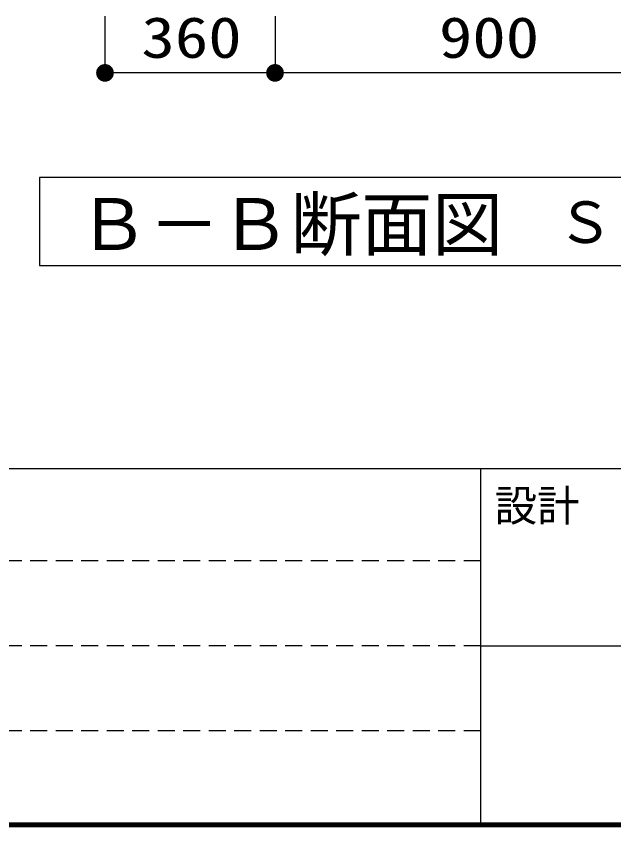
# Model space of a CAD drawing. Units: millimetres, scale not verified. Extents: x -8093 to 8093, y -5792 to 5792.
# Drawn here: x -1059 to 207, y -5792 to -4076 of the extents above; entities that cross this region are included whole.
import ezdxf
from ezdxf.enums import TextEntityAlignment as Align

# ---------------------------------------------------------------- set-up
doc = ezdxf.new("R2010")
doc.units = ezdxf.units.MM
doc.header["$LTSCALE"] = 30
doc.linetypes.add('DASHED1', pattern=[1.8, 1.2, -0.6])
for name, color, linetype, lineweight in [('0-0_Axis_waku', 7, 'Continuous', 25), ('0-1_00クル-フ-0躯体', 3, 'Continuous', 25), ('0-4_00クル-フ-6寸法', 132, 'Continuous', 25)]:
    doc.layers.add(name, color=color, linetype=linetype, lineweight=lineweight)
doc.styles.add('ＭＳ ゴシック', font='')
doc.styles.get('ＭＳ ゴシック').set_extended_font_data('MS Gothic')

msp = doc.modelspace()

# ---------------------------------------------------------------- linework, layer by layer
at = {"layer": '0-0_Axis_waku'}
for p, q in [((-8085, -5034), (8085, -5034)), ((-75.01, -5784), (-75.01, -5034)), ((-75.01, -5409), (8085, -5409)), ((8093.4, -5792.4), (-8093.4, -5792.4)), ((8092.8, -5791.8), (-8092.8, -5791.8)), ((8092.2, -5791.2), (-8092.2, -5791.2)), ((8091.6, -5790.6), (-8091.6, -5790.6)), ((8091, -5790), (-8091, -5790)), ((8090.4, -5789.4), (-8090.4, -5789.4)), ((8089.8, -5788.8), (-8089.8, -5788.8)), ((8089.2, -5788.2), (-8089.2, -5788.2)), ((8088.6, -5787.6), (-8088.6, -5787.6)), ((8088, -5787), (-8088, -5787)), ((8087.4, -5786.4), (-8087.4, -5786.4)), ((8086.8, -5785.8), (-8086.8, -5785.8)), ((8086.2, -5785.2), (-8086.2, -5785.2)), ((8085.6, -5784.6), (-8085.6, -5784.6)), ((-8085, -5784), (8085, -5784))]:
    msp.add_line(p, q, dxfattribs=at)
at = {"layer": '0-0_Axis_waku', "linetype": 'DASHED1'}
for p, q in [((-75, -5229), (-8085, -5229)), ((-75, -5409), (-8085, -5409)), ((-75, -5589), (-8085, -5589))]:
    msp.add_line(p, q, dxfattribs=at)
at = {"layer": '0-1_00クル-フ-0躯体'}
msp.add_lwpolyline([(1020.04, -4604.44), (1020.04, -4418.13), (-1009.29, -4418.13), (-1009.29, -4604.44)], close=True, dxfattribs=at)
at = {"layer": '0-4_00クル-フ-6寸法', "color": 4}
for p, q in [((-870.77, -4076.34), (-870.77, -4196.34)), ((-510.77, -4076.34), (-510.77, -4196.34)), ((-510.77, -4076.34), (-510.77, -4196.34)), ((-510.77, -4196.34), (-870.77, -4196.34)), ((389.23, -4196.34), (-510.77, -4196.34))]:
    msp.add_line(p, q, dxfattribs=at)
at = {"layer": '0-4_00クル-フ-6寸法'}
for points in [[(-870.77, -4196.34), (-887.2, -4187.31), (-885.94, -4185.32)], [(-870.77, -4196.34), (-885.94, -4185.32), (-884.44, -4183.51)], [(-870.77, -4196.34), (-884.44, -4183.51), (-882.72, -4181.9)], [(-870.77, -4196.34), (-882.72, -4181.9), (-880.81, -4180.51)], [(-870.77, -4196.34), (-880.81, -4180.51), (-878.75, -4179.38)], [(-870.77, -4196.34), (-878.75, -4179.38), (-876.56, -4178.51)], [(-870.77, -4196.34), (-876.56, -4178.51), (-874.28, -4177.93)], [(-870.77, -4196.34), (-874.28, -4177.93), (-871.95, -4177.63)], [(-870.77, -4196.34), (-871.95, -4177.63), (-869.59, -4177.63)], [(-870.77, -4196.34), (-869.59, -4177.63), (-867.25, -4177.93)], [(-870.77, -4196.34), (-867.25, -4177.93), (-864.97, -4178.51)], [(-870.77, -4196.34), (-864.97, -4178.51), (-862.78, -4179.38)], [(-870.77, -4196.34), (-862.78, -4179.38), (-860.72, -4180.51)], [(-870.77, -4196.34), (-860.72, -4180.51), (-858.82, -4181.9)], [(-870.77, -4196.34), (-858.82, -4181.9), (-857.1, -4183.51)], [(-870.77, -4196.34), (-857.1, -4183.51), (-855.6, -4185.32)], [(-870.77, -4196.34), (-855.6, -4185.32), (-854.34, -4187.31)], [(-510.77, -4196.34), (-527.2, -4187.31), (-525.94, -4185.32)], [(-510.77, -4196.34), (-527.2, -4187.31), (-525.94, -4185.32)], [(-510.77, -4196.34), (-525.94, -4185.32), (-524.44, -4183.51)], [(-510.77, -4196.34), (-525.94, -4185.32), (-524.44, -4183.51)], [(-510.77, -4196.34), (-524.44, -4183.51), (-522.72, -4181.9)], [(-510.77, -4196.34), (-524.44, -4183.51), (-522.72, -4181.9)], [(-510.77, -4196.34), (-522.72, -4181.9), (-520.82, -4180.51)], [(-510.77, -4196.34), (-522.72, -4181.9), (-520.82, -4180.51)], [(-510.77, -4196.34), (-520.82, -4180.51), (-518.75, -4179.38)], [(-510.77, -4196.34), (-520.82, -4180.51), (-518.75, -4179.38)], [(-510.77, -4196.34), (-518.75, -4179.38), (-516.56, -4178.51)], [(-510.77, -4196.34), (-518.75, -4179.38), (-516.56, -4178.51)], [(-510.77, -4196.34), (-516.56, -4178.51), (-514.28, -4177.93)], [(-510.77, -4196.34), (-516.56, -4178.51), (-514.28, -4177.93)], [(-510.77, -4196.34), (-514.28, -4177.93), (-511.95, -4177.63)], [(-510.77, -4196.34), (-514.28, -4177.93), (-511.95, -4177.63)], [(-510.77, -4196.34), (-511.95, -4177.63), (-509.59, -4177.63)], [(-510.77, -4196.34), (-511.95, -4177.63), (-509.59, -4177.63)], [(-510.77, -4196.34), (-509.59, -4177.63), (-507.26, -4177.93)], [(-510.77, -4196.34), (-509.59, -4177.63), (-507.26, -4177.93)], [(-510.77, -4196.34), (-507.26, -4177.93), (-504.98, -4178.51)], [(-510.77, -4196.34), (-507.26, -4177.93), (-504.98, -4178.51)], [(-510.77, -4196.34), (-504.98, -4178.51), (-502.79, -4179.38)], [(-510.77, -4196.34), (-504.98, -4178.51), (-502.79, -4179.38)], [(-510.77, -4196.34), (-502.79, -4179.38), (-500.72, -4180.51)], [(-510.77, -4196.34), (-502.79, -4179.38), (-500.72, -4180.51)], [(-510.77, -4196.34), (-500.72, -4180.51), (-498.82, -4181.9)], [(-510.77, -4196.34), (-500.72, -4180.51), (-498.82, -4181.9)], [(-510.77, -4196.34), (-498.82, -4181.9), (-497.1, -4183.51)], [(-510.77, -4196.34), (-498.82, -4181.9), (-497.1, -4183.51)], [(-510.77, -4196.34), (-497.1, -4183.51), (-495.6, -4185.32)], [(-510.77, -4196.34), (-497.1, -4183.51), (-495.6, -4185.32)], [(-510.77, -4196.34), (-495.6, -4185.32), (-494.34, -4187.31)], [(-510.77, -4196.34), (-495.6, -4185.32), (-494.34, -4187.31)], [(-870.77, -4196.34), (-889.52, -4196.34), (-889.37, -4193.99)], [(-870.77, -4196.34), (-889.37, -4198.69), (-889.52, -4196.34)], [(-870.77, -4196.34), (-889.37, -4193.99), (-888.93, -4191.68)], [(-870.77, -4196.34), (-888.93, -4201.01), (-889.37, -4198.69)], [(-870.77, -4196.34), (-888.93, -4191.68), (-888.2, -4189.44)], [(-870.77, -4196.34), (-888.2, -4203.25), (-888.93, -4201.01)], [(-870.77, -4196.34), (-888.2, -4189.44), (-887.2, -4187.31)], [(-870.77, -4196.34), (-887.2, -4205.38), (-888.2, -4203.25)], [(-870.77, -4196.34), (-885.94, -4207.36), (-887.2, -4205.38)], [(-870.77, -4196.34), (-884.44, -4209.18), (-885.94, -4207.36)], [(-870.77, -4196.34), (-882.72, -4210.79), (-884.44, -4209.18)], [(-870.77, -4196.34), (-880.81, -4212.17), (-882.72, -4210.79)], [(-870.77, -4196.34), (-878.75, -4213.31), (-880.81, -4212.17)], [(-870.77, -4196.34), (-876.56, -4214.18), (-878.75, -4213.31)], [(-870.77, -4196.34), (-874.28, -4214.76), (-876.56, -4214.18)], [(-870.77, -4196.34), (-871.95, -4215.06), (-874.28, -4214.76)], [(-870.77, -4196.34), (-869.59, -4215.06), (-871.95, -4215.06)], [(-870.77, -4196.34), (-854.34, -4187.31), (-853.33, -4189.44)], [(-870.77, -4196.34), (-853.33, -4189.44), (-852.61, -4191.68)], [(-870.77, -4196.34), (-852.61, -4191.68), (-852.17, -4193.99)], [(-870.77, -4196.34), (-852.17, -4193.99), (-852.02, -4196.34)], [(-870.77, -4196.34), (-867.25, -4214.76), (-869.59, -4215.06)], [(-870.77, -4196.34), (-864.97, -4214.18), (-867.25, -4214.76)], [(-870.77, -4196.34), (-862.78, -4213.31), (-864.97, -4214.18)], [(-870.77, -4196.34), (-860.72, -4212.17), (-862.78, -4213.31)], [(-870.77, -4196.34), (-858.82, -4210.79), (-860.72, -4212.17)], [(-870.77, -4196.34), (-857.1, -4209.18), (-858.82, -4210.79)], [(-870.77, -4196.34), (-855.6, -4207.36), (-857.1, -4209.18)], [(-870.77, -4196.34), (-854.34, -4205.38), (-855.6, -4207.36)], [(-870.77, -4196.34), (-853.33, -4203.25), (-854.34, -4205.38)], [(-870.77, -4196.34), (-852.61, -4201.01), (-853.33, -4203.25)], [(-870.77, -4196.34), (-852.17, -4198.69), (-852.61, -4201.01)], [(-870.77, -4196.34), (-852.02, -4196.34), (-852.17, -4198.69)], [(-510.77, -4196.34), (-529.52, -4196.34), (-529.37, -4193.99)], [(-510.77, -4196.34), (-529.52, -4196.34), (-529.37, -4193.99)], [(-510.77, -4196.34), (-529.37, -4198.69), (-529.52, -4196.34)], [(-510.77, -4196.34), (-529.37, -4198.69), (-529.52, -4196.34)], [(-510.77, -4196.34), (-529.37, -4193.99), (-528.93, -4191.68)], [(-510.77, -4196.34), (-529.37, -4193.99), (-528.93, -4191.68)], [(-510.77, -4196.34), (-528.93, -4201.01), (-529.37, -4198.69)], [(-510.77, -4196.34), (-528.93, -4201.01), (-529.37, -4198.69)], [(-510.77, -4196.34), (-528.93, -4191.68), (-528.2, -4189.44)], [(-510.77, -4196.34), (-528.93, -4191.68), (-528.2, -4189.44)], [(-510.77, -4196.34), (-528.2, -4203.25), (-528.93, -4201.01)], [(-510.77, -4196.34), (-528.2, -4203.25), (-528.93, -4201.01)], [(-510.77, -4196.34), (-528.2, -4189.44), (-527.2, -4187.31)], [(-510.77, -4196.34), (-528.2, -4189.44), (-527.2, -4187.31)], [(-510.77, -4196.34), (-527.2, -4205.38), (-528.2, -4203.25)], [(-510.77, -4196.34), (-527.2, -4205.38), (-528.2, -4203.25)], [(-510.77, -4196.34), (-525.94, -4207.36), (-527.2, -4205.38)], [(-510.77, -4196.34), (-525.94, -4207.36), (-527.2, -4205.38)], [(-510.77, -4196.34), (-524.44, -4209.18), (-525.94, -4207.36)], [(-510.77, -4196.34), (-524.44, -4209.18), (-525.94, -4207.36)], [(-510.77, -4196.34), (-522.72, -4210.79), (-524.44, -4209.18)], [(-510.77, -4196.34), (-522.72, -4210.79), (-524.44, -4209.18)], [(-510.77, -4196.34), (-520.82, -4212.17), (-522.72, -4210.79)], [(-510.77, -4196.34), (-520.82, -4212.17), (-522.72, -4210.79)], [(-510.77, -4196.34), (-518.75, -4213.31), (-520.82, -4212.17)], [(-510.77, -4196.34), (-518.75, -4213.31), (-520.82, -4212.17)], [(-510.77, -4196.34), (-516.56, -4214.18), (-518.75, -4213.31)], [(-510.77, -4196.34), (-516.56, -4214.18), (-518.75, -4213.31)], [(-510.77, -4196.34), (-514.28, -4214.76), (-516.56, -4214.18)], [(-510.77, -4196.34), (-514.28, -4214.76), (-516.56, -4214.18)], [(-510.77, -4196.34), (-511.95, -4215.06), (-514.28, -4214.76)], [(-510.77, -4196.34), (-511.95, -4215.06), (-514.28, -4214.76)], [(-510.77, -4196.34), (-509.59, -4215.06), (-511.95, -4215.06)], [(-510.77, -4196.34), (-509.59, -4215.06), (-511.95, -4215.06)], [(-510.77, -4196.34), (-494.34, -4187.31), (-493.34, -4189.44)], [(-510.77, -4196.34), (-494.34, -4187.31), (-493.34, -4189.44)], [(-510.77, -4196.34), (-493.34, -4189.44), (-492.61, -4191.68)], [(-510.77, -4196.34), (-493.34, -4189.44), (-492.61, -4191.68)], [(-510.77, -4196.34), (-492.61, -4191.68), (-492.17, -4193.99)], [(-510.77, -4196.34), (-492.61, -4191.68), (-492.17, -4193.99)], [(-510.77, -4196.34), (-492.17, -4193.99), (-492.02, -4196.34)], [(-510.77, -4196.34), (-492.17, -4193.99), (-492.02, -4196.34)], [(-510.77, -4196.34), (-507.26, -4214.76), (-509.59, -4215.06)], [(-510.77, -4196.34), (-504.98, -4214.18), (-507.26, -4214.76)], [(-510.77, -4196.34), (-502.79, -4213.31), (-504.98, -4214.18)], [(-510.77, -4196.34), (-500.72, -4212.17), (-502.79, -4213.31)], [(-510.77, -4196.34), (-498.82, -4210.79), (-500.72, -4212.17)], [(-510.77, -4196.34), (-497.1, -4209.18), (-498.82, -4210.79)], [(-510.77, -4196.34), (-495.6, -4207.36), (-497.1, -4209.18)], [(-510.77, -4196.34), (-494.34, -4205.38), (-495.6, -4207.36)], [(-510.77, -4196.34), (-493.34, -4203.25), (-494.34, -4205.38)], [(-510.77, -4196.34), (-492.61, -4201.01), (-493.34, -4203.25)], [(-510.77, -4196.34), (-492.17, -4198.69), (-492.61, -4201.01)], [(-510.77, -4196.34), (-492.02, -4196.34), (-492.17, -4198.69)], [(-510.77, -4196.34), (-507.26, -4214.76), (-509.59, -4215.06)], [(-510.77, -4196.34), (-504.98, -4214.18), (-507.26, -4214.76)], [(-510.77, -4196.34), (-502.79, -4213.31), (-504.98, -4214.18)], [(-510.77, -4196.34), (-500.72, -4212.17), (-502.79, -4213.31)], [(-510.77, -4196.34), (-498.82, -4210.79), (-500.72, -4212.17)], [(-510.77, -4196.34), (-497.1, -4209.18), (-498.82, -4210.79)], [(-510.77, -4196.34), (-495.6, -4207.36), (-497.1, -4209.18)], [(-510.77, -4196.34), (-494.34, -4205.38), (-495.6, -4207.36)], [(-510.77, -4196.34), (-493.34, -4203.25), (-494.34, -4205.38)], [(-510.77, -4196.34), (-492.61, -4201.01), (-493.34, -4203.25)], [(-510.77, -4196.34), (-492.17, -4198.69), (-492.61, -4201.01)], [(-510.77, -4196.34), (-492.02, -4196.34), (-492.17, -4198.69)]]:
    msp.add_solid(points, dxfattribs=at)

# ---------------------------------------------------------------- texts
at = {"layer": '0-0_Axis_waku', "style": 'ＭＳ ゴシック'}
msp.add_text('設計', height=65.98, dxfattribs=at).set_placement((-45.84, -5165.38), align=Align.BOTTOM_LEFT)
at = {"layer": '0-1_00クル-フ-0躯体', "color": 4, "style": 'ＭＳ ゴシック'}
for s, height, p in [('Ｂ－Ｂ断面図', 110, (-928.05, -4604.41)), ('Ｓ＝１／３０', 87.98, (85.51, -4582.73))]:
    msp.add_text(s, height=height, dxfattribs=at).set_placement(p, align=Align.BOTTOM_LEFT)
at = {"layer": '0-4_00クル-フ-6寸法', "color": 3, "style": 'ＭＳ ゴシック', "width": 1.2}
for s, p in [('360', (-793.63, -4190.5)), ('900', (-163.62, -4190.5))]:
    msp.add_text(s, height=86.66, dxfattribs=at).set_placement(p, align=Align.BOTTOM_LEFT)

doc.saveas('drawing.dxf')
